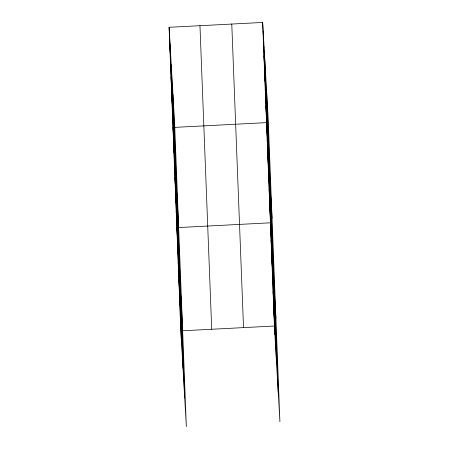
<?xml version="1.0" encoding="UTF-8"?>
<svg xmlns="http://www.w3.org/2000/svg" width="449" height="449" viewBox="0 0 449 449"><rect width="100%" height="100%" fill="white"/><g stroke="black" fill="none" stroke-linecap="round" stroke-linejoin="round"><path stroke-width="0.67" d="M169.082 27.299L174.599 122.987L186.346 426.55L180.829 330.862L169.082 27.299L262.654 22.45L268.171 118.138L279.918 421.701L274.401 326.013L262.654 22.45M178.208 227.581L270.405 222.799L275.922 318.487M182.204 330.795L274.401 326.013M263.299 39.147L263.804 47.964M263.945 55.844L264.455 64.656M264.59 72.536L265.101 81.353M265.236 89.233L265.746 98.05M265.881 105.93L266.392 114.748M272.043 218.309L266.526 122.628L172.96 127.477L178.478 223.164M267.177 139.319L267.683 148.136M267.823 156.016L268.328 164.834M268.468 172.713L268.973 181.531M269.114 189.411L269.619 198.228M269.759 206.108L270.27 214.919M271.073 240.002L271.578 248.819M271.735 257.204L272.246 266.021M272.403 274.406L272.908 283.224M273.065 291.609L273.576 300.426M273.733 308.811L274.244 317.628M169.728 43.996L170.238 52.814M170.379 60.694L170.884 69.511M171.024 77.391L171.529 86.202M171.67 94.082L172.175 102.9M172.315 110.78L172.82 119.597M173.606 144.174L174.117 152.991M174.251 160.871L174.762 169.683M174.897 177.563L175.407 186.38M175.542 194.26L176.053 203.077M176.188 210.957L176.698 219.774M176.839 227.654L182.356 323.336M177.501 244.857L178.012 253.668M178.169 262.059L178.674 270.87M178.831 279.256L179.342 288.073M179.499 296.458L180.01 305.275M180.167 313.66L180.672 322.477M266.515 89.469L278.262 393.032M264.815 59.93L276.562 363.494M263.159 31.267L274.906 334.831M231.774 24.05L243.521 327.613M199.962 25.7L211.709 329.263M172.949 94.318L184.696 397.881M171.243 64.785L182.99 368.348M169.593 36.116L181.34 339.68"/></g></svg>
